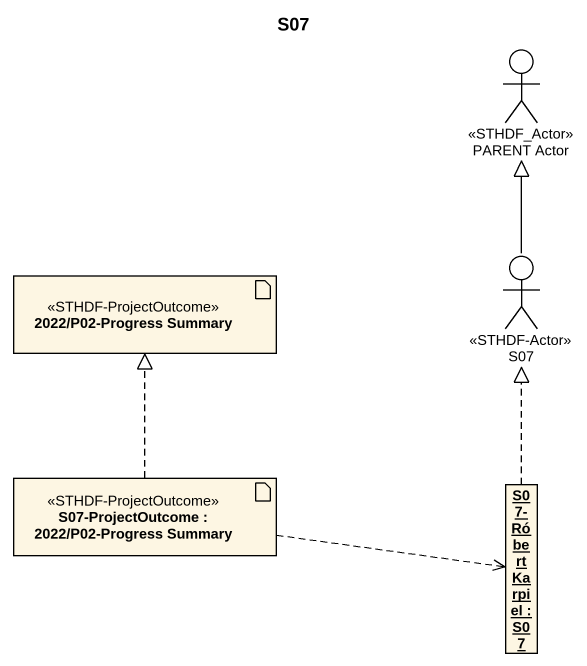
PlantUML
@startuml
title S07
allowmixing
hide circle
hide empty members
actor "PARENT Actor" as PARENT_Actor <<STHDF_Actor>>
actor S07 <<STHDF-Actor>>
artifact "2022/P02-Progress Summary" as a2022_P02_Progress_Summary <<STHDF-ProjectOutcome>>
artifact "S07-ProjectOutcome : 2022/P02-Progress Summary" as S07_ProjectOutcome <<STHDF-ProjectOutcome>>
object "S07-Róbert Karpiel : S07" as S07_Róbert_Karpiel
S07 -up-|> PARENT_Actor
S07_ProjectOutcome .up.|> a2022_P02_Progress_Summary
S07_ProjectOutcome .right.> S07_Róbert_Karpiel
S07_Róbert_Karpiel .up.|> S07
@enduml
